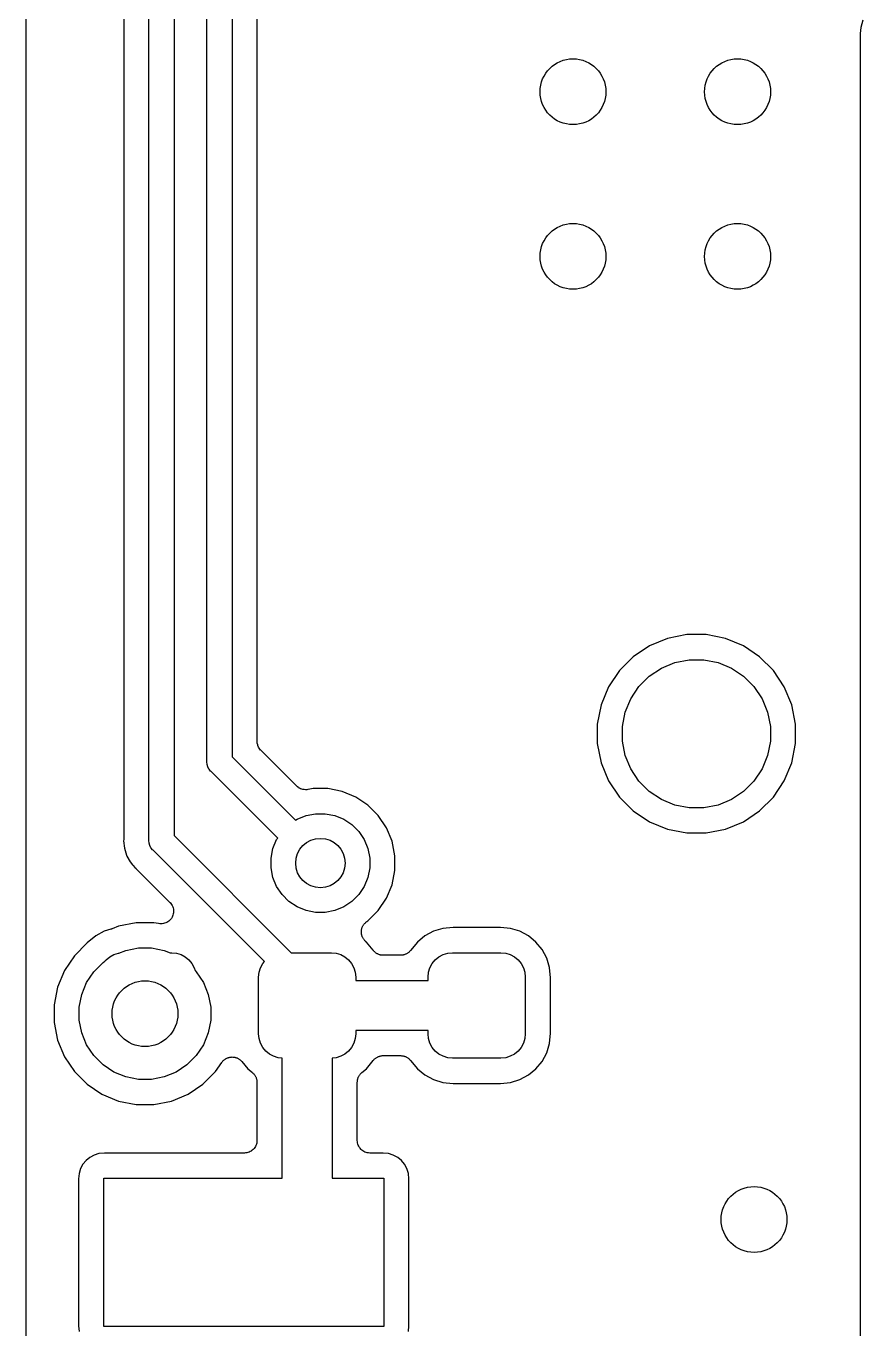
# Model space of a CAD drawing. Extents: x 0.48 to 2.43, y -7.79 to -4.85.
# Drawn here: x 0.4794 to 0.6796, y -7.6285 to -7.317 of the extents above; entities that cross this region are included whole.
import ezdxf

# ---------------------------------------------------------------- set-up
doc = ezdxf.new("R2010")
doc.units = 0
doc.header["$MEASUREMENT"] = 0
doc.layers.add('BLACK', color=7, linetype='CONTINUOUS')

msp = doc.modelspace()

# ---------------------------------------------------------------- linework, layer by layer
at = {"layer": 'BLACK', "linetype": 'CONTINUOUS'}
for p, q in [((0.479425, -7.75565), (0.479425, -7.04773)), ((0.502811, -7.06752), (0.502811, -7.51122)), ((0.508811, -7.51166), (0.508811, -7.06708)), ((0.514811, -7.06817), (0.514811, -7.51057)), ((0.522685, -7.49284), (0.522685, -7.07289)), ((0.528685, -7.07398), (0.528685, -7.49174)), ((0.534685, -7.48801), (0.534685, -7.07771)), ((0.679075, -7.31729), (0.67893, -7.31876)), ((0.67959, -7.3156), (0.679075, -7.31729)), ((0.67893, -7.31876), (0.678901, -7.31906)), ((0.678901, -7.31906), (0.67893, -7.31935)), ((0.67893, -7.31876), (0.67893, -7.31876)), ((0.67893, -7.31935), (0.678934, -7.31939)), ((0.678934, -7.31939), (0.678933, -7.31952)), ((0.678933, -7.31952), (0.678945, -7.31965)), ((0.678945, -7.31965), (0.678945, -7.75233)), ((0.632846, -7.46342), (0.62853, -7.4652)), ((0.637428, -7.4625), (0.632846, -7.46342)), ((0.6421, -7.4625), (0.637428, -7.4625)), ((0.646682, -7.46342), (0.6421, -7.4625)), ((0.650998, -7.4652), (0.646682, -7.46342)), ((0.624645, -7.4678), (0.621342, -7.4711)), ((0.62853, -7.4652), (0.624645, -7.4678)), ((0.654882, -7.4678), (0.650998, -7.4652)), ((0.658186, -7.4711), (0.654882, -7.4678)), ((0.621342, -7.4711), (0.618747, -7.47499)), ((0.62847, -7.47246), (0.631372, -7.47052)), ((0.631372, -7.47052), (0.634596, -7.46918)), ((0.634596, -7.46918), (0.638019, -7.4685)), ((0.638019, -7.4685), (0.641509, -7.4685)), ((0.641509, -7.4685), (0.644931, -7.46918)), ((0.644931, -7.46918), (0.648156, -7.47052)), ((0.648156, -7.47052), (0.651057, -7.47246)), ((0.660781, -7.47499), (0.658186, -7.4711)), ((0.626002, -7.47493), (0.62847, -7.47246)), ((0.651057, -7.47246), (0.653525, -7.47493)), ((0.618747, -7.47499), (0.616959, -7.4793)), ((0.624064, -7.47783), (0.626002, -7.47493)), ((0.653525, -7.47493), (0.655464, -7.47783)), ((0.662569, -7.4793), (0.660781, -7.47499)), ((0.616959, -7.4793), (0.616047, -7.48388)), ((0.622728, -7.48105), (0.624064, -7.47783)), ((0.655464, -7.47783), (0.656799, -7.48105)), ((0.66348, -7.48388), (0.662569, -7.4793)), ((0.622047, -7.48448), (0.622728, -7.48105)), ((0.656799, -7.48105), (0.65748, -7.48448)), ((0.616047, -7.48388), (0.616047, -7.48856)), ((0.622047, -7.48797), (0.622047, -7.48448)), ((0.65748, -7.48448), (0.65748, -7.48797)), ((0.66348, -7.48856), (0.66348, -7.48388)), ((0.534712, -7.48829), (0.534685, -7.48801)), ((0.534737, -7.48857), (0.534712, -7.48829)), ((0.534741, -7.48858), (0.534737, -7.48857)), ((0.534743, -7.4886), (0.534741, -7.48858)), ((0.534823, -7.48886), (0.534743, -7.4886)), ((0.5349, -7.48913), (0.534823, -7.48886)), ((0.534907, -7.48914), (0.5349, -7.48913)), ((0.534912, -7.48916), (0.534907, -7.48914)), ((0.535042, -7.4894), (0.534912, -7.48916)), ((0.535169, -7.48965), (0.535042, -7.4894)), ((0.535179, -7.48966), (0.535169, -7.48965)), ((0.535187, -7.48967), (0.535179, -7.48966)), ((0.53536, -7.48989), (0.535187, -7.48967)), ((0.535535, -7.49011), (0.53536, -7.48989)), ((0.616047, -7.48856), (0.616959, -7.49314)), ((0.622728, -7.49139), (0.622047, -7.48797)), ((0.65748, -7.48797), (0.656799, -7.49139)), ((0.662569, -7.49314), (0.66348, -7.48856)), ((0.522671, -7.49298), (0.522685, -7.49284)), ((0.52272, -7.49348), (0.522671, -7.49298)), ((0.528685, -7.49174), (0.543855, -7.50691)), ((0.535556, -7.49013), (0.535535, -7.49011)), ((0.535557, -7.49013), (0.535556, -7.49013)), ((0.535564, -7.49014), (0.535557, -7.49013)), ((0.535557, -7.49013), (0.535557, -7.49013)), ((0.544162, -7.49873), (0.535564, -7.49014)), ((0.624064, -7.49461), (0.622728, -7.49139)), ((0.656799, -7.49139), (0.655464, -7.49461)), ((0.522729, -7.49357), (0.52272, -7.49348)), ((0.522887, -7.49409), (0.522729, -7.49357)), ((0.5229, -7.49414), (0.522887, -7.49409)), ((0.523179, -7.49466), (0.5229, -7.49414)), ((0.523202, -7.49469), (0.523179, -7.49466)), ((0.523554, -7.49512), (0.523202, -7.49469)), ((0.523668, -7.49521), (0.523554, -7.49512)), ((0.539612, -7.51115), (0.523668, -7.49521)), ((0.616959, -7.49314), (0.618747, -7.49745)), ((0.626002, -7.49751), (0.624064, -7.49461)), ((0.655464, -7.49461), (0.653525, -7.49751)), ((0.660781, -7.49745), (0.662569, -7.49314)), ((0.544378, -7.49891), (0.544162, -7.49873)), ((0.544591, -7.49909), (0.544378, -7.49891)), ((0.544604, -7.4991), (0.544591, -7.49909)), ((0.544615, -7.49911), (0.544604, -7.4991)), ((0.54486, -7.49924), (0.544615, -7.49911)), ((0.545104, -7.49937), (0.54486, -7.49924)), ((0.548073, -7.49932), (0.546869, -7.49955)), ((0.551581, -7.49932), (0.548073, -7.49932)), ((0.555022, -7.5), (0.551581, -7.49932)), ((0.618747, -7.49745), (0.621342, -7.50134)), ((0.62847, -7.49998), (0.626002, -7.49751)), ((0.653525, -7.49751), (0.651057, -7.49998)), ((0.658186, -7.50134), (0.660781, -7.49745)), ((0.545118, -7.49937), (0.545104, -7.49937)), ((0.545131, -7.49938), (0.545118, -7.49937)), ((0.545396, -7.49946), (0.545131, -7.49938)), ((0.545663, -7.49955), (0.545396, -7.49946)), ((0.545677, -7.49955), (0.545663, -7.49955)), ((0.545691, -7.49955), (0.545677, -7.49955)), ((0.545965, -7.49958), (0.545691, -7.49955)), ((0.546244, -7.49961), (0.545965, -7.49958)), ((0.546259, -7.49961), (0.546244, -7.49961)), ((0.546273, -7.49961), (0.546259, -7.49961)), ((0.546547, -7.49959), (0.546273, -7.49961)), ((0.546828, -7.49956), (0.546547, -7.49959)), ((0.546856, -7.49956), (0.546828, -7.49956)), ((0.546857, -7.49956), (0.546856, -7.49956)), ((0.546856, -7.49956), (0.546856, -7.49956)), ((0.546869, -7.49955), (0.546857, -7.49956)), ((0.558264, -7.50134), (0.555022, -7.5)), ((0.561181, -7.50329), (0.558264, -7.50134)), ((0.621342, -7.50134), (0.624645, -7.50464)), ((0.631372, -7.50192), (0.62847, -7.49998)), ((0.634596, -7.50326), (0.631372, -7.50192)), ((0.648156, -7.50192), (0.644931, -7.50326)), ((0.651057, -7.49998), (0.648156, -7.50192)), ((0.654882, -7.50464), (0.658186, -7.50134)), ((0.546382, -7.50577), (0.548664, -7.50532)), ((0.548664, -7.50532), (0.55099, -7.50532)), ((0.55099, -7.50532), (0.553272, -7.50577)), ((0.563662, -7.50577), (0.561181, -7.50329)), ((0.624645, -7.50464), (0.62853, -7.50724)), ((0.638019, -7.50394), (0.634596, -7.50326)), ((0.641509, -7.50394), (0.638019, -7.50394)), ((0.644931, -7.50326), (0.641509, -7.50394)), ((0.650998, -7.50724), (0.654882, -7.50464)), ((0.543855, -7.50691), (0.544233, -7.50666)), ((0.544233, -7.50666), (0.546382, -7.50577)), ((0.553272, -7.50577), (0.555422, -7.50666)), ((0.555422, -7.50666), (0.557356, -7.50795)), ((0.557356, -7.50795), (0.559001, -7.5096)), ((0.565611, -7.50869), (0.563662, -7.50577)), ((0.566954, -7.51193), (0.565611, -7.50869)), ((0.62853, -7.50724), (0.632846, -7.50903)), ((0.646682, -7.50903), (0.650998, -7.50724)), ((0.502797, -7.51152), (0.502768, -7.51181)), ((0.502768, -7.51181), (0.502941, -7.51358)), ((0.502811, -7.51126), (0.502797, -7.51139)), ((0.502797, -7.51139), (0.502797, -7.51152)), ((0.502811, -7.51122), (0.502811, -7.51126)), ((0.508797, -7.51181), (0.508811, -7.51166)), ((0.508843, -7.51228), (0.508797, -7.51181)), ((0.514811, -7.51057), (0.542825, -7.53858)), ((0.53847, -7.51368), (0.53936, -7.51153)), ((0.53936, -7.51153), (0.539612, -7.51115)), ((0.559001, -7.5096), (0.560294, -7.51153)), ((0.560294, -7.51153), (0.561184, -7.51368)), ((0.632846, -7.50903), (0.637428, -7.50994)), ((0.637428, -7.50994), (0.6421, -7.50994)), ((0.6421, -7.50994), (0.646682, -7.50903)), ((0.502941, -7.51358), (0.503456, -7.51527)), ((0.508854, -7.5124), (0.508843, -7.51228)), ((0.509005, -7.5129), (0.508854, -7.5124)), ((0.509026, -7.51296), (0.509005, -7.5129)), ((0.509305, -7.51349), (0.509026, -7.51296)), ((0.509367, -7.51356), (0.509305, -7.51349)), ((0.509679, -7.51394), (0.509367, -7.51356)), ((0.509794, -7.51404), (0.509679, -7.51394)), ((0.536425, -7.54067), (0.509794, -7.51404)), ((0.538016, -7.51596), (0.53847, -7.51368)), ((0.561184, -7.51368), (0.561638, -7.51596)), ((0.567638, -7.51537), (0.566954, -7.51193)), ((0.503456, -7.51527), (0.503556, -7.51546)), ((0.503556, -7.51546), (0.503556, -7.51546)), ((0.503556, -7.51546), (0.504292, -7.51684)), ((0.504292, -7.51684), (0.504899, -7.51757)), ((0.504899, -7.51757), (0.50502, -7.51772)), ((0.50502, -7.51772), (0.505021, -7.51772)), ((0.505021, -7.51772), (0.505416, -7.51821)), ((0.538016, -7.51829), (0.538016, -7.51596)), ((0.561638, -7.51596), (0.561638, -7.51829)), ((0.567638, -7.51888), (0.567638, -7.51537)), ((0.505416, -7.51821), (0.505646, -7.51839)), ((0.505646, -7.51839), (0.505678, -7.51842)), ((0.505678, -7.51842), (0.505766, -7.51851)), ((0.505766, -7.51851), (0.505864, -7.51859)), ((0.505864, -7.51859), (0.51383, -7.52656)), ((0.53847, -7.52057), (0.538016, -7.51829)), ((0.53936, -7.52272), (0.53847, -7.52057)), ((0.561184, -7.52057), (0.560294, -7.52272)), ((0.561638, -7.51829), (0.561184, -7.52057)), ((0.566954, -7.52232), (0.567638, -7.51888)), ((0.540653, -7.52466), (0.53936, -7.52272)), ((0.560294, -7.52272), (0.559001, -7.52466)), ((0.565611, -7.52556), (0.566954, -7.52232)), ((0.51383, -7.52656), (0.513854, -7.52658)), ((0.513854, -7.52658), (0.513854, -7.52658)), ((0.513854, -7.52658), (0.513854, -7.52658)), ((0.513854, -7.52658), (0.51386, -7.52659)), ((0.51386, -7.52659), (0.514037, -7.52681)), ((0.514037, -7.52681), (0.514221, -7.52704)), ((0.514221, -7.52704), (0.514223, -7.52704)), ((0.514223, -7.52704), (0.514225, -7.52705)), ((0.514225, -7.52705), (0.514361, -7.52731)), ((0.514361, -7.52731), (0.514492, -7.52756)), ((0.542298, -7.5263), (0.540653, -7.52466)), ((0.544233, -7.52759), (0.542298, -7.5263)), ((0.557356, -7.5263), (0.555422, -7.52759)), ((0.559001, -7.52466), (0.557356, -7.5263)), ((0.563662, -7.52848), (0.565611, -7.52556)), ((0.51419, -7.53037), (0.514004, -7.53059)), ((0.514192, -7.53036), (0.51419, -7.53037)), ((0.514195, -7.53036), (0.514192, -7.53036)), ((0.514334, -7.5301), (0.514195, -7.53036)), ((0.514471, -7.52985), (0.514334, -7.5301)), ((0.514472, -7.52985), (0.514471, -7.52985)), ((0.514474, -7.52984), (0.514472, -7.52985)), ((0.514562, -7.52956), (0.514474, -7.52984)), ((0.514492, -7.52756), (0.514493, -7.52756)), ((0.514493, -7.52756), (0.514494, -7.52757)), ((0.514494, -7.52757), (0.514578, -7.52785)), ((0.514646, -7.52929), (0.514562, -7.52956)), ((0.514578, -7.52785), (0.514656, -7.52812)), ((0.514647, -7.52929), (0.514646, -7.52929)), ((0.514646, -7.52929), (0.514646, -7.52929)), ((0.514677, -7.529), (0.514647, -7.52929)), ((0.514656, -7.52812), (0.514657, -7.52812)), ((0.514657, -7.52812), (0.514658, -7.52813)), ((0.514658, -7.52813), (0.514684, -7.52843)), ((0.514709, -7.52871), (0.514677, -7.529)), ((0.514684, -7.52843), (0.514709, -7.5287)), ((0.514709, -7.5287), (0.514709, -7.52871)), ((0.514709, -7.52871), (0.514709, -7.52871)), ((0.546382, -7.52848), (0.544233, -7.52759)), ((0.548664, -7.52894), (0.546382, -7.52848)), ((0.55099, -7.52894), (0.548664, -7.52894)), ((0.553272, -7.52848), (0.55099, -7.52894)), ((0.555422, -7.52759), (0.553272, -7.52848)), ((0.561181, -7.53096), (0.563662, -7.52848)), ((0.498128, -7.53345), (0.496082, -7.53455)), ((0.499719, -7.53297), (0.498128, -7.53345)), ((0.499835, -7.53292), (0.499719, -7.53297)), ((0.499957, -7.53289), (0.499835, -7.53292)), ((0.499996, -7.53287), (0.499957, -7.53289)), ((0.50153, -7.53224), (0.499996, -7.53287)), ((0.505732, -7.5314), (0.50153, -7.53224)), ((0.510016, -7.5314), (0.505732, -7.5314)), ((0.511124, -7.53162), (0.510016, -7.5314)), ((0.511415, -7.53165), (0.511124, -7.53162)), ((0.511699, -7.53168), (0.511415, -7.53165)), ((0.511702, -7.53168), (0.511699, -7.53168)), ((0.511706, -7.53168), (0.511702, -7.53168)), ((0.511992, -7.53165), (0.511706, -7.53168)), ((0.512281, -7.53162), (0.511992, -7.53165)), ((0.512285, -7.53162), (0.512281, -7.53162)), ((0.512289, -7.53162), (0.512285, -7.53162)), ((0.512555, -7.53154), (0.512289, -7.53162)), ((0.512843, -7.53146), (0.512555, -7.53154)), ((0.512846, -7.53146), (0.512843, -7.53146)), ((0.51285, -7.53145), (0.512846, -7.53146)), ((0.513091, -7.53133), (0.51285, -7.53145)), ((0.51336, -7.53118), (0.513091, -7.53133)), ((0.513364, -7.53118), (0.51336, -7.53118)), ((0.513367, -7.53118), (0.513364, -7.53118)), ((0.513581, -7.53101), (0.513367, -7.53118)), ((0.513815, -7.53082), (0.513581, -7.53101)), ((0.513818, -7.53081), (0.513815, -7.53082)), ((0.513821, -7.53081), (0.513818, -7.53081)), ((0.514004, -7.53059), (0.513821, -7.53081)), ((0.559619, -7.53359), (0.559635, -7.53344)), ((0.559632, -7.53373), (0.559619, -7.53359)), ((0.559635, -7.53344), (0.559637, -7.53329)), ((0.559637, -7.53329), (0.559665, -7.53315)), ((0.559665, -7.53315), (0.559679, -7.53301)), ((0.559679, -7.53301), (0.559725, -7.53286)), ((0.559725, -7.53286), (0.559756, -7.53271)), ((0.559756, -7.53271), (0.55981, -7.53258)), ((0.55981, -7.53258), (0.559851, -7.53245)), ((0.559851, -7.53245), (0.559924, -7.53232)), ((0.559924, -7.53232), (0.559985, -7.53217)), ((0.559985, -7.53217), (0.560062, -7.53206)), ((0.560062, -7.53206), (0.560128, -7.53194)), ((0.560128, -7.53194), (0.560226, -7.53182)), ((0.560226, -7.53182), (0.560314, -7.53169)), ((0.560314, -7.53169), (0.560412, -7.53159)), ((0.560412, -7.53159), (0.5605, -7.53148)), ((0.5605, -7.53148), (0.56062, -7.53139)), ((0.56062, -7.53139), (0.56073, -7.53128)), ((0.56073, -7.53128), (0.560846, -7.5312)), ((0.560846, -7.5312), (0.560953, -7.53111)), ((0.560953, -7.53111), (0.561181, -7.53096)), ((0.576868, -7.53345), (0.574822, -7.53455)), ((0.579089, -7.53278), (0.576868, -7.53345)), ((0.581545, -7.53254), (0.579089, -7.53278)), ((0.592864, -7.53254), (0.581545, -7.53254)), ((0.595321, -7.53278), (0.592864, -7.53254)), ((0.597541, -7.53345), (0.595321, -7.53278)), ((0.599588, -7.53455), (0.597541, -7.53345)), ((0.494059, -7.53621), (0.490981, -7.53929)), ((0.494068, -7.5362), (0.494059, -7.53621)), ((0.496082, -7.53455), (0.494068, -7.5362)), ((0.559631, -7.53387), (0.559632, -7.53373)), ((0.559659, -7.53402), (0.559631, -7.53387)), ((0.559674, -7.53418), (0.559659, -7.53402)), ((0.559713, -7.53431), (0.559674, -7.53418)), ((0.559739, -7.53445), (0.559713, -7.53431)), ((0.559796, -7.53459), (0.559739, -7.53445)), ((0.559841, -7.53474), (0.559796, -7.53459)), ((0.559905, -7.53486), (0.559841, -7.53474)), ((0.559956, -7.53499), (0.559905, -7.53486)), ((0.560041, -7.53512), (0.559956, -7.53499)), ((0.560113, -7.53526), (0.560041, -7.53512)), ((0.5602, -7.53536), (0.560113, -7.53526)), ((0.560276, -7.53548), (0.5602, -7.53536)), ((0.560384, -7.53559), (0.560276, -7.53548)), ((0.560481, -7.53571), (0.560384, -7.53559)), ((0.560587, -7.5358), (0.560481, -7.53571)), ((0.560684, -7.5359), (0.560587, -7.5358)), ((0.560716, -7.53593), (0.560684, -7.5359)), ((0.56083, -7.53602), (0.560716, -7.53593)), ((0.562458, -7.538), (0.56083, -7.53602)), ((0.573028, -7.53602), (0.571382, -7.53803)), ((0.574822, -7.53455), (0.573028, -7.53602)), ((0.601381, -7.53602), (0.599588, -7.53455)), ((0.602853, -7.53781), (0.601381, -7.53602)), ((0.490981, -7.53929), (0.488601, -7.54285)), ((0.498551, -7.54028), (0.499431, -7.53956)), ((0.499431, -7.53956), (0.500435, -7.53902)), ((0.500435, -7.53902), (0.501525, -7.53869)), ((0.501525, -7.53869), (0.501651, -7.53868)), ((0.501651, -7.53868), (0.50328, -7.53801)), ((0.50328, -7.53801), (0.506323, -7.5374)), ((0.506323, -7.5374), (0.509425, -7.5374)), ((0.509425, -7.5374), (0.512468, -7.53801)), ((0.512468, -7.53801), (0.513858, -7.53858)), ((0.513858, -7.53858), (0.514272, -7.53858)), ((0.514272, -7.53858), (0.515405, -7.53869)), ((0.515405, -7.53869), (0.516494, -7.53902)), ((0.516494, -7.53902), (0.517498, -7.53956)), ((0.517498, -7.53956), (0.518378, -7.54028)), ((0.542825, -7.53858), (0.552461, -7.53858)), ((0.552461, -7.53858), (0.553594, -7.53869)), ((0.553594, -7.53869), (0.554683, -7.53902)), ((0.554683, -7.53902), (0.555687, -7.53956)), ((0.555687, -7.53956), (0.556567, -7.54028)), ((0.562511, -7.53808), (0.562458, -7.538)), ((0.562604, -7.53818), (0.562511, -7.53808)), ((0.562687, -7.53828), (0.562604, -7.53818)), ((0.562811, -7.53838), (0.562687, -7.53828)), ((0.562924, -7.5385), (0.562811, -7.53838)), ((0.563034, -7.53857), (0.562924, -7.5385)), ((0.563136, -7.53866), (0.563034, -7.53857)), ((0.563277, -7.53873), (0.563136, -7.53866)), ((0.56341, -7.53882), (0.563277, -7.53873)), ((0.563533, -7.53887), (0.56341, -7.53882)), ((0.563649, -7.53894), (0.563533, -7.53887)), ((0.563802, -7.53899), (0.563649, -7.53894)), ((0.563951, -7.53905), (0.563802, -7.53899)), ((0.564081, -7.53908), (0.563951, -7.53905)), ((0.564207, -7.53912), (0.564081, -7.53908)), ((0.564367, -7.53913), (0.564207, -7.53912)), ((0.564524, -7.53917), (0.564367, -7.53913)), ((0.564657, -7.53917), (0.564524, -7.53917)), ((0.564789, -7.53918), (0.564657, -7.53917)), ((0.564831, -7.53918), (0.564789, -7.53918)), ((0.569027, -7.53918), (0.564831, -7.53918)), ((0.56916, -7.53917), (0.569027, -7.53918)), ((0.569292, -7.53917), (0.56916, -7.53917)), ((0.56945, -7.53914), (0.569292, -7.53917)), ((0.56961, -7.53912), (0.56945, -7.53914)), ((0.569737, -7.53909), (0.56961, -7.53912)), ((0.569868, -7.53906), (0.569737, -7.53909)), ((0.570017, -7.539), (0.569868, -7.53906)), ((0.570171, -7.53895), (0.570017, -7.539)), ((0.570288, -7.53889), (0.570171, -7.53895)), ((0.570411, -7.53884), (0.570288, -7.53889)), ((0.570546, -7.53876), (0.570411, -7.53884)), ((0.570688, -7.53868), (0.570546, -7.53876)), ((0.57079, -7.5386), (0.570688, -7.53868)), ((0.570902, -7.53852), (0.57079, -7.5386)), ((0.571017, -7.53841), (0.570902, -7.53852)), ((0.571141, -7.53831), (0.571017, -7.53841)), ((0.571226, -7.53821), (0.571141, -7.53831)), ((0.571321, -7.53811), (0.571226, -7.53821)), ((0.571382, -7.53803), (0.571321, -7.53811)), ((0.577291, -7.54028), (0.578171, -7.53956)), ((0.578171, -7.53956), (0.579175, -7.53902)), ((0.579175, -7.53902), (0.580265, -7.53869)), ((0.580265, -7.53869), (0.581398, -7.53858)), ((0.581398, -7.53858), (0.593012, -7.53858)), ((0.593012, -7.53858), (0.594145, -7.53869)), ((0.594145, -7.53869), (0.595234, -7.53902)), ((0.595234, -7.53902), (0.596238, -7.53956)), ((0.596238, -7.53956), (0.597118, -7.54028)), ((0.603947, -7.53986), (0.602853, -7.53781)), ((0.604621, -7.54208), (0.603947, -7.53986)), ((0.488601, -7.54285), (0.486962, -7.54681)), ((0.495642, -7.54311), (0.497835, -7.54092)), ((0.497835, -7.54092), (0.498269, -7.54063)), ((0.498269, -7.54063), (0.498551, -7.54028)), ((0.518378, -7.54028), (0.5191, -7.54116)), ((0.5191, -7.54116), (0.519637, -7.54217)), ((0.519637, -7.54217), (0.519843, -7.54285)), ((0.519843, -7.54285), (0.520106, -7.54311)), ((0.535151, -7.54326), (0.535481, -7.54217)), ((0.535481, -7.54217), (0.536018, -7.54116)), ((0.536018, -7.54116), (0.536425, -7.54067)), ((0.556567, -7.54028), (0.557289, -7.54116)), ((0.557289, -7.54116), (0.557826, -7.54217)), ((0.557826, -7.54217), (0.558156, -7.54326)), ((0.575702, -7.54326), (0.576033, -7.54217)), ((0.576033, -7.54217), (0.576569, -7.54116)), ((0.576569, -7.54116), (0.577291, -7.54028)), ((0.597118, -7.54028), (0.59784, -7.54116)), ((0.59784, -7.54116), (0.598377, -7.54217)), ((0.598377, -7.54217), (0.598707, -7.54326)), ((0.604862, -7.54454), (0.604621, -7.54208)), ((0.492731, -7.54856), (0.493918, -7.54569)), ((0.493918, -7.54569), (0.495642, -7.54311)), ((0.520106, -7.54311), (0.52183, -7.54569)), ((0.52183, -7.54569), (0.523017, -7.54856)), ((0.535039, -7.54439), (0.535151, -7.54326)), ((0.535039, -7.55797), (0.535039, -7.54439)), ((0.558156, -7.54326), (0.558268, -7.54439)), ((0.558268, -7.54439), (0.558268, -7.54518)), ((0.558268, -7.54518), (0.575591, -7.54518)), ((0.575591, -7.54439), (0.575702, -7.54326)), ((0.575591, -7.54518), (0.575591, -7.54439)), ((0.598707, -7.54326), (0.598819, -7.54439)), ((0.598819, -7.54439), (0.598819, -7.55797)), ((0.604862, -7.55783), (0.604862, -7.54454)), ((0.486962, -7.54681), (0.486126, -7.55101)), ((0.492126, -7.5516), (0.492731, -7.54856)), ((0.523017, -7.54856), (0.523622, -7.5516)), ((0.486126, -7.55101), (0.486126, -7.55529)), ((0.492126, -7.5547), (0.492126, -7.5516)), ((0.523622, -7.5516), (0.523622, -7.5547)), ((0.486126, -7.55529), (0.486962, -7.55949)), ((0.492731, -7.55774), (0.492126, -7.5547)), ((0.523622, -7.5547), (0.523017, -7.55774)), ((0.493918, -7.56061), (0.492731, -7.55774)), ((0.523017, -7.55774), (0.52183, -7.56061)), ((0.535151, -7.55911), (0.535039, -7.55797)), ((0.558268, -7.55797), (0.558156, -7.55911)), ((0.575591, -7.55718), (0.558268, -7.55718)), ((0.558268, -7.55718), (0.558268, -7.55797)), ((0.575591, -7.55797), (0.575591, -7.55718)), ((0.575702, -7.55911), (0.575591, -7.55797)), ((0.598819, -7.55797), (0.598707, -7.55911)), ((0.604621, -7.56028), (0.604862, -7.55783)), ((0.486962, -7.55949), (0.488601, -7.56345)), ((0.495642, -7.56319), (0.493918, -7.56061)), ((0.52183, -7.56061), (0.520106, -7.56319)), ((0.535481, -7.56019), (0.535151, -7.55911)), ((0.536018, -7.5612), (0.535481, -7.56019)), ((0.53674, -7.56208), (0.536018, -7.5612)), ((0.557289, -7.5612), (0.556567, -7.56208)), ((0.557826, -7.56019), (0.557289, -7.5612)), ((0.558156, -7.55911), (0.557826, -7.56019)), ((0.576033, -7.56019), (0.575702, -7.55911)), ((0.576569, -7.5612), (0.576033, -7.56019)), ((0.577291, -7.56208), (0.576569, -7.5612)), ((0.59784, -7.5612), (0.597118, -7.56208)), ((0.598377, -7.56019), (0.59784, -7.5612)), ((0.598707, -7.55911), (0.598377, -7.56019)), ((0.603947, -7.5625), (0.604621, -7.56028)), ((0.488601, -7.56345), (0.490981, -7.56701)), ((0.497835, -7.56538), (0.495642, -7.56319)), ((0.520106, -7.56319), (0.517913, -7.56538)), ((0.526227, -7.56483), (0.526251, -7.56479)), ((0.526251, -7.56479), (0.52634, -7.56469)), ((0.52634, -7.56469), (0.526417, -7.56457)), ((0.526417, -7.56457), (0.526528, -7.56446)), ((0.526528, -7.56446), (0.526628, -7.56435)), ((0.526628, -7.56435), (0.526736, -7.56426)), ((0.526736, -7.56426), (0.526835, -7.56416)), ((0.526835, -7.56416), (0.526964, -7.56408)), ((0.526964, -7.56408), (0.527085, -7.56398)), ((0.527085, -7.56398), (0.527208, -7.56392)), ((0.527208, -7.56392), (0.527323, -7.56384)), ((0.527323, -7.56384), (0.527467, -7.56378)), ((0.527467, -7.56378), (0.527605, -7.56371)), ((0.527605, -7.56371), (0.527738, -7.56367)), ((0.527738, -7.56367), (0.527866, -7.56362)), ((0.527866, -7.56362), (0.528018, -7.56359)), ((0.528018, -7.56359), (0.528167, -7.56355)), ((0.528167, -7.56355), (0.528305, -7.56353)), ((0.528305, -7.56353), (0.52844, -7.56351)), ((0.52844, -7.56351), (0.528596, -7.56351)), ((0.528596, -7.56351), (0.52875, -7.56349)), ((0.52875, -7.56349), (0.528888, -7.56351)), ((0.528888, -7.56351), (0.529026, -7.56351)), ((0.529026, -7.56351), (0.529178, -7.56354)), ((0.529178, -7.56354), (0.529332, -7.56356)), ((0.529332, -7.56356), (0.529464, -7.5636)), ((0.529464, -7.5636), (0.5296, -7.56363)), ((0.5296, -7.56363), (0.529743, -7.56369)), ((0.529743, -7.56369), (0.529891, -7.56373)), ((0.529891, -7.56373), (0.530013, -7.5638)), ((0.530013, -7.5638), (0.53014, -7.56385)), ((0.53014, -7.56385), (0.530269, -7.56394)), ((0.530269, -7.56394), (0.530406, -7.56401)), ((0.530406, -7.56401), (0.530512, -7.5641)), ((0.530512, -7.5641), (0.530627, -7.56418)), ((0.530627, -7.56418), (0.530736, -7.56429)), ((0.530736, -7.56429), (0.530856, -7.56439)), ((0.530856, -7.56439), (0.530943, -7.56449)), ((0.530943, -7.56449), (0.531041, -7.56459)), ((0.531041, -7.56459), (0.532477, -7.56634)), ((0.53762, -7.5628), (0.53674, -7.56208)), ((0.538624, -7.56334), (0.53762, -7.5628)), ((0.539714, -7.56367), (0.538624, -7.56334)), ((0.540654, -7.56376), (0.539714, -7.56367)), ((0.540654, -7.59252), (0.540654, -7.56376)), ((0.553594, -7.56367), (0.552654, -7.56376)), ((0.552654, -7.56376), (0.552654, -7.59252)), ((0.554683, -7.56334), (0.553594, -7.56367)), ((0.555687, -7.5628), (0.554683, -7.56334)), ((0.556567, -7.56208), (0.555687, -7.5628)), ((0.56083, -7.56634), (0.562477, -7.56434)), ((0.562477, -7.56434), (0.562537, -7.56425)), ((0.562537, -7.56425), (0.562632, -7.56415)), ((0.562632, -7.56415), (0.562717, -7.56405)), ((0.562717, -7.56405), (0.562842, -7.56395)), ((0.562842, -7.56395), (0.562957, -7.56384)), ((0.562957, -7.56384), (0.563068, -7.56377)), ((0.563068, -7.56377), (0.563171, -7.56368)), ((0.563171, -7.56368), (0.563313, -7.56361)), ((0.563313, -7.56361), (0.563447, -7.56352)), ((0.563447, -7.56352), (0.563571, -7.56347)), ((0.563571, -7.56347), (0.563688, -7.56341)), ((0.563688, -7.56341), (0.563842, -7.56336)), ((0.563842, -7.56336), (0.563991, -7.5633)), ((0.563991, -7.5633), (0.564121, -7.56328)), ((0.564121, -7.56328), (0.564248, -7.56324)), ((0.564248, -7.56324), (0.564408, -7.56322)), ((0.564408, -7.56322), (0.564566, -7.56319)), ((0.564566, -7.56319), (0.564699, -7.56319)), ((0.564699, -7.56319), (0.564831, -7.56318)), ((0.564831, -7.56318), (0.569027, -7.56318)), ((0.569027, -7.56318), (0.569069, -7.56318)), ((0.569069, -7.56318), (0.569201, -7.5632)), ((0.569201, -7.5632), (0.569334, -7.5632)), ((0.569334, -7.5632), (0.569491, -7.56323)), ((0.569491, -7.56323), (0.569651, -7.56325)), ((0.569651, -7.56325), (0.569778, -7.56329)), ((0.569778, -7.56329), (0.569908, -7.56331)), ((0.569908, -7.56331), (0.570056, -7.56338)), ((0.570056, -7.56338), (0.570209, -7.56342)), ((0.570209, -7.56342), (0.570326, -7.56349)), ((0.570326, -7.56349), (0.570448, -7.56354)), ((0.570448, -7.56354), (0.570581, -7.56363)), ((0.570581, -7.56363), (0.570722, -7.56371)), ((0.570722, -7.56371), (0.570824, -7.56379)), ((0.570824, -7.56379), (0.570934, -7.56386)), ((0.570934, -7.56386), (0.571048, -7.56398)), ((0.571048, -7.56398), (0.571171, -7.56408)), ((0.571171, -7.56408), (0.571254, -7.56419)), ((0.571254, -7.56419), (0.571348, -7.56428)), ((0.571348, -7.56428), (0.5714, -7.56436)), ((0.5714, -7.56436), (0.573028, -7.56634)), ((0.578171, -7.5628), (0.577291, -7.56208)), ((0.579175, -7.56334), (0.578171, -7.5628)), ((0.580265, -7.56367), (0.579175, -7.56334)), ((0.581398, -7.56378), (0.580265, -7.56367)), ((0.593012, -7.56378), (0.581398, -7.56378)), ((0.594145, -7.56367), (0.593012, -7.56378)), ((0.595234, -7.56334), (0.594145, -7.56367)), ((0.596238, -7.5628), (0.595234, -7.56334)), ((0.597118, -7.56208), (0.596238, -7.5628)), ((0.601381, -7.56634), (0.602853, -7.56455)), ((0.602853, -7.56455), (0.603947, -7.5625)), ((0.490981, -7.56701), (0.49401, -7.57004)), ((0.500415, -7.56711), (0.497835, -7.56538)), ((0.50328, -7.56829), (0.500415, -7.56711)), ((0.515334, -7.56711), (0.512468, -7.56829)), ((0.517913, -7.56538), (0.515334, -7.56711)), ((0.521738, -7.57004), (0.524767, -7.56701)), ((0.524767, -7.56701), (0.526227, -7.56483)), ((0.532477, -7.56634), (0.533557, -7.56723)), ((0.533557, -7.56723), (0.533589, -7.56725)), ((0.533589, -7.56725), (0.533681, -7.56735)), ((0.533681, -7.56735), (0.533782, -7.56743)), ((0.533782, -7.56743), (0.533884, -7.56756)), ((0.533884, -7.56756), (0.533997, -7.56767)), ((0.533997, -7.56767), (0.534069, -7.56778)), ((0.534069, -7.56778), (0.534152, -7.56789)), ((0.534152, -7.56789), (0.534228, -7.56803)), ((0.5591, -7.56799), (0.559178, -7.56785)), ((0.559178, -7.56785), (0.559263, -7.56775)), ((0.559263, -7.56775), (0.559336, -7.56764)), ((0.559336, -7.56764), (0.559451, -7.56753)), ((0.559451, -7.56753), (0.559555, -7.5674)), ((0.559555, -7.5674), (0.559657, -7.56732)), ((0.559657, -7.56732), (0.55975, -7.56723)), ((0.55975, -7.56723), (0.56083, -7.56634)), ((0.573028, -7.56634), (0.574822, -7.56781)), ((0.574822, -7.56781), (0.576868, -7.56891)), ((0.597541, -7.56891), (0.599588, -7.56781)), ((0.599588, -7.56781), (0.601381, -7.56634)), ((0.49401, -7.57004), (0.497572, -7.57242)), ((0.506323, -7.5689), (0.50328, -7.56829)), ((0.509425, -7.5689), (0.506323, -7.5689)), ((0.512468, -7.56829), (0.509425, -7.5689)), ((0.518176, -7.57242), (0.521738, -7.57004)), ((0.534228, -7.56803), (0.534316, -7.56817)), ((0.534316, -7.56817), (0.534365, -7.56829)), ((0.534365, -7.56829), (0.534427, -7.5684)), ((0.534427, -7.5684), (0.534474, -7.56856)), ((0.534474, -7.56856), (0.534534, -7.56871)), ((0.534534, -7.56871), (0.534558, -7.56884)), ((0.534558, -7.56884), (0.534596, -7.56896)), ((0.534596, -7.56896), (0.534612, -7.56913)), ((0.534612, -7.56913), (0.534642, -7.56928)), ((0.534642, -7.56928), (0.534641, -7.56942)), ((0.534641, -7.56942), (0.534654, -7.56955)), ((0.534654, -7.56955), (0.534654, -7.58348)), ((0.558654, -7.56951), (0.558669, -7.56937)), ((0.558654, -7.56955), (0.558654, -7.56951)), ((0.558654, -7.58348), (0.558654, -7.56955)), ((0.558669, -7.56924), (0.558701, -7.56908)), ((0.558669, -7.56937), (0.558669, -7.56924)), ((0.558701, -7.56908), (0.558719, -7.56892)), ((0.558719, -7.56892), (0.558759, -7.5688)), ((0.558759, -7.5688), (0.558785, -7.56867)), ((0.558785, -7.56867), (0.558847, -7.56852)), ((0.558847, -7.56852), (0.558896, -7.56837)), ((0.558896, -7.56837), (0.55896, -7.56825)), ((0.55896, -7.56825), (0.55901, -7.56813)), ((0.55901, -7.56813), (0.5591, -7.56799)), ((0.576868, -7.56891), (0.579089, -7.56958)), ((0.579089, -7.56958), (0.581545, -7.56982)), ((0.581545, -7.56982), (0.592864, -7.56982)), ((0.592864, -7.56982), (0.595321, -7.56958)), ((0.595321, -7.56958), (0.597541, -7.56891)), ((0.497572, -7.57242), (0.50153, -7.57406)), ((0.50153, -7.57406), (0.505732, -7.5749)), ((0.510016, -7.5749), (0.514218, -7.57406)), ((0.514218, -7.57406), (0.518176, -7.57242)), ((0.505732, -7.5749), (0.510016, -7.5749)), ((0.534654, -7.58348), (0.534653, -7.5835)), ((0.558681, -7.58376), (0.558654, -7.58348)), ((0.498179, -7.58648), (0.496855, -7.58661)), ((0.531654, -7.58648), (0.498179, -7.58648)), ((0.531937, -7.58645), (0.531654, -7.58648)), ((0.532216, -7.58642), (0.531937, -7.58645)), ((0.532226, -7.58642), (0.532216, -7.58642)), ((0.532236, -7.58642), (0.532226, -7.58642)), ((0.532509, -7.58634), (0.532236, -7.58642)), ((0.532777, -7.58626), (0.532509, -7.58634)), ((0.532787, -7.58625), (0.532777, -7.58626)), ((0.532797, -7.58625), (0.532787, -7.58625)), ((0.533049, -7.58612), (0.532797, -7.58625)), ((0.533296, -7.58599), (0.533049, -7.58612)), ((0.533304, -7.58598), (0.533296, -7.58599)), ((0.533314, -7.58597), (0.533304, -7.58598)), ((0.533533, -7.5858), (0.533314, -7.58597)), ((0.533753, -7.58562), (0.533533, -7.5858)), ((0.533759, -7.58561), (0.533753, -7.58562)), ((0.533767, -7.5856), (0.533759, -7.58561)), ((0.533947, -7.58539), (0.533767, -7.5856)), ((0.534129, -7.58517), (0.533947, -7.58539)), ((0.534134, -7.58516), (0.534129, -7.58517)), ((0.534141, -7.58515), (0.534134, -7.58516)), ((0.534276, -7.5849), (0.534141, -7.58515)), ((0.534411, -7.58466), (0.534276, -7.5849)), ((0.534414, -7.58465), (0.534411, -7.58466)), ((0.534419, -7.58464), (0.534414, -7.58465)), ((0.534503, -7.58437), (0.534419, -7.58464)), ((0.534588, -7.5841), (0.534503, -7.58437)), ((0.534589, -7.58409), (0.534588, -7.5841)), ((0.534592, -7.58408), (0.534589, -7.58409)), ((0.534622, -7.5838), (0.534592, -7.58408)), ((0.534653, -7.58352), (0.534622, -7.5838)), ((0.534653, -7.5835), (0.534653, -7.5835)), ((0.534653, -7.5835), (0.534653, -7.5835)), ((0.534653, -7.5835), (0.534653, -7.58352)), ((0.558707, -7.58404), (0.558681, -7.58376)), ((0.55871, -7.58405), (0.558707, -7.58404)), ((0.558711, -7.58406), (0.55871, -7.58405)), ((0.558793, -7.58433), (0.558711, -7.58406)), ((0.558872, -7.5846), (0.558793, -7.58433)), ((0.558877, -7.58461), (0.558872, -7.5846)), ((0.55888, -7.58462), (0.558877, -7.58461)), ((0.559014, -7.58487), (0.55888, -7.58462)), ((0.559143, -7.58512), (0.559014, -7.58487)), ((0.55915, -7.58513), (0.559143, -7.58512)), ((0.559155, -7.58514), (0.55915, -7.58513)), ((0.559333, -7.58535), (0.559155, -7.58514)), ((0.55951, -7.58558), (0.559333, -7.58535)), ((0.559518, -7.58558), (0.55951, -7.58558)), ((0.559525, -7.58559), (0.559518, -7.58558)), ((0.559742, -7.58577), (0.559525, -7.58559)), ((0.559959, -7.58595), (0.559742, -7.58577)), ((0.559968, -7.58596), (0.559959, -7.58595)), ((0.559976, -7.58596), (0.559968, -7.58596)), ((0.560225, -7.5861), (0.559976, -7.58596)), ((0.560472, -7.58623), (0.560225, -7.5861)), ((0.560482, -7.58624), (0.560472, -7.58623)), ((0.560491, -7.58624), (0.560482, -7.58624)), ((0.560762, -7.58633), (0.560491, -7.58624)), ((0.56103, -7.58641), (0.560762, -7.58633)), ((0.56104, -7.58641), (0.56103, -7.58641)), ((0.56105, -7.58641), (0.56104, -7.58641)), ((0.56133, -7.58644), (0.56105, -7.58641)), ((0.561612, -7.58648), (0.56133, -7.58644)), ((0.561632, -7.58648), (0.561612, -7.58648)), ((0.561633, -7.58648), (0.561632, -7.58648)), ((0.561654, -7.58648), (0.561633, -7.58648)), ((0.561633, -7.58648), (0.561633, -7.58648)), ((0.564813, -7.58648), (0.561654, -7.58648)), ((0.566137, -7.58661), (0.564813, -7.58648)), ((0.493018, -7.58917), (0.492461, -7.59021)), ((0.493768, -7.58826), (0.493018, -7.58917)), ((0.494682, -7.58751), (0.493768, -7.58826)), ((0.495724, -7.58695), (0.494682, -7.58751)), ((0.496855, -7.58661), (0.495724, -7.58695)), ((0.567268, -7.58695), (0.566137, -7.58661)), ((0.56831, -7.58751), (0.567268, -7.58695)), ((0.569224, -7.58826), (0.56831, -7.58751)), ((0.569974, -7.58917), (0.569224, -7.58826)), ((0.570531, -7.59021), (0.569974, -7.58917)), ((0.492118, -7.59134), (0.491988, -7.59267)), ((0.491988, -7.59267), (0.491988, -7.62781)), ((0.492461, -7.59021), (0.492118, -7.59134)), ((0.498031, -7.62795), (0.498031, -7.59252)), ((0.498031, -7.59252), (0.540654, -7.59252)), ((0.552654, -7.59252), (0.564961, -7.59252)), ((0.564961, -7.59252), (0.564961, -7.62795)), ((0.570874, -7.59134), (0.570531, -7.59021)), ((0.571004, -7.59267), (0.570874, -7.59134)), ((0.571004, -7.62781), (0.571004, -7.59267)), ((0.491988, -7.62781), (0.492118, -7.62913)), ((0.564961, -7.62795), (0.498031, -7.62795)), ((0.570874, -7.62913), (0.571004, -7.62781))]:
    msp.add_line(p, q, dxfattribs=at)
at = {"layer": 'BLACK'}
for centre, radius in [((0.610236, -7.33268), 0.007874), ((0.649606, -7.33268), 0.007874), ((0.610236, -7.37205), 0.007874), ((0.649606, -7.37205), 0.007874), ((0.549827, -7.51713), 0.005906), ((0.507874, -7.55315), 0.007874), ((0.653543, -7.60236), 0.007874)]:
    msp.add_circle(centre, radius, dxfattribs=at)

doc.saveas('drawing.dxf')
